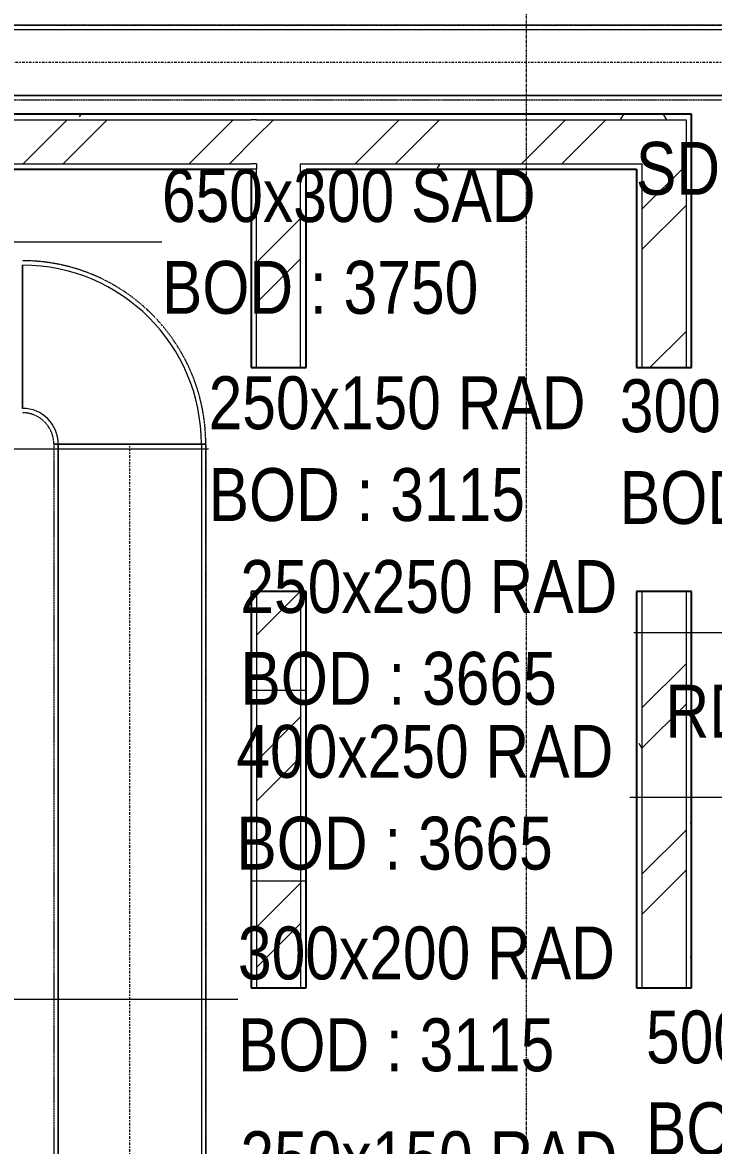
# Model space of a CAD drawing. Header units: inches. Extents: x -83664 to 20107, y -47222 to 19398.
# Drawn here: x -11260 to -8122, y -8171 to -3073 of the extents above; entities that cross this region are included whole.
import ezdxf

# ---------------------------------------------------------------- set-up
doc = ezdxf.new("R2010")
doc.units = ezdxf.units.IN
doc.header["$MEASUREMENT"] = 0
for name, pattern in [('Center', [29.999999, 12, -6, 6, -6]), ('Grid Line', [22.225, 12.7, -3.175, 3.175, -3.175]), ('Hidden 0_50', [1.0584, 0.5292, -0.5292])]:
    doc.linetypes.add(name, pattern=pattern)
for name, color, linetype, lineweight in [('A-WALL', 7, 'Continuous', 9), ('A-WALL-PATT', 7, 'Continuous', 25), ('G-ANNO-TEXT', 7, 'Continuous', 9), ('M-HVAC-DUCT-CNTR', 7, 'Center', 9), ('M-HVAC-DUCT-IDEN', 7, 'Continuous', 18), ('S-GRID', 7, 'Continuous', 9)]:
    doc.layers.add(name, color=color, linetype=linetype, lineweight=lineweight)
doc.layers.add('M-HVAC-DUCT', color=7, linetype='Continuous', lineweight=9, true_color=0xffe97f)
doc.styles.add('Arial Narrow_21', font='ARIALN.TTF', dxfattribs={"height": 240})
pattern_1 = [(0, (0, 0), (1219.2, 304.8), [50.292, -864.108, 50.292, -864.108, -4876.8]), (0, (0, 0), (1219.2, 304.8), [-1828.8, 50.292, -1778.508, 50.292, -864.108, -2133.6]), (0, (0, 0), (1219.2, 304.8), [-4572, 50.292, -559.308, 50.292, -1473.708]), (120, (457.2, 152.4), (-873.56454, 903.45817), [50.292, -864.108, 50.292, -864.108, -4876.8]), (120, (457.2, 152.4), (-873.56454, 903.45817), [-1828.8, 50.292, -1778.508, 50.292, -864.108, -2133.6]), (120, (457.2, 152.4), (-873.56454, 903.45817), [-4572, 50.292, -559.308, 50.292, -1473.708]), (240, (609.6, 762), (-345.63546, -1208.25817), [50.292, -864.108, 50.292, -864.108, -4876.8]), (240, (609.6, 762), (-345.63546, -1208.25817), [-1828.8, 50.292, -1778.508, 50.292, -864.108, -2133.6]), (240, (609.6, 762), (-345.63546, -1208.25817), [-4572, 50.292, -559.308, 50.292, -1473.708])]
pattern_2 = [(45, (0, 0), (-377.1708, 377.1708), []), (45, (0, 571.5), (-377.1708, 377.1708), [])]

# ---------------------------------------------------------------- blocks, each defined once
blk = doc.blocks.new('M_Rec Elbow - Radius - 0_75W-8295895-FIRST FLOOR AC CONDITIONING LAYOUT - PART A')
at = {"layer": 'M-HVAC-DUCT', "color": 30, "true_color": 0xff7f00}
for p, q in [((-325, 487.5), (325, 487.5)), ((325, 487.5), (-325, 487.5)), ((-487.5, 325), (-487.5, -325)), ((-487.5, -325), (-487.5, 325))]:
    blk.add_line(p, q, dxfattribs=at)
for radius in [162.5, 162.5, 812.5, 812.5]:
    blk.add_arc((-487.5, 487.5), radius, 270, 0, dxfattribs=at)
blk = doc.blocks.new('TEMW-SMBZ-HO-BM-HVAC-00002_rvt-1-FIRST FLOOR AC CONDITIONING LAYOUT - PART A')
at = {"layer": 'M-HVAC-DUCT', "color": 6, "linetype": 'Hidden 0_50', "true_color": 0xff00ff}
for p, q in [((146716.8, 95287.1), (138796.8, 95287.1)), ((138796.8, 95287.1), (146716.8, 95287.1)), ((138796.8, 94947.1), (146716.8, 94947.1)), ((138796.8, 94947.1), (146716.8, 94947.1))]:
    blk.add_line(p, q, dxfattribs=at)
at = {"layer": 'M-HVAC-DUCT', "color": 6, "true_color": 0xff00ff}
for p, q in [((138796.8, 95267.1), (146716.8, 95267.1)), ((138796.8, 95267.1), (146716.8, 95267.1)), ((146716.8, 94967.1), (138796.8, 94967.1)), ((138796.8, 94967.1), (146716.8, 94967.1))]:
    blk.add_line(p, q, dxfattribs=at)
at = {"layer": 'M-HVAC-DUCT', "color": 30, "linetype": 'Hidden 0_50', "true_color": 0xff7f00}
for p, q in [((141028.7, 93385), (140338.7, 93385)), ((140338.7, 93385), (141028.7, 93385)), ((140338.7, 93385), (140338.7, 88792.5)), ((140338.7, 93385), (140338.7, 88792.5)), ((140338.7, 93385), (141028.7, 93385)), ((141028.7, 93385), (140338.7, 93385)), ((141028.7, 88792.5), (141028.7, 93385)), ((141028.7, 93385), (141028.7, 88792.5))]:
    blk.add_line(p, q, dxfattribs=at)
at = {"layer": 'M-HVAC-DUCT', "color": 30, "true_color": 0xff7f00}
for p, q in [((140358.7, 93385), (141008.7, 93385)), ((141008.7, 93385), (140358.7, 93385)), ((140358.7, 88792.5), (140358.7, 93385)), ((140358.7, 93385), (140358.7, 88792.5)), ((141008.7, 93385), (141008.7, 88792.5)), ((141008.7, 93385), (141008.7, 88792.5))]:
    blk.add_line(p, q, dxfattribs=at)
at = {"layer": 'M-HVAC-DUCT', "color": 30, "linetype": 'Hidden 0_50', "true_color": 0xff7f00}
for radius in [832.5, 832.5, 142.5, 142.5]:
    blk.add_arc((140196.2, 93385), radius, 0, 90, dxfattribs=at)
at = {"layer": 'M-HVAC-DUCT-CNTR', "color": 6, "true_color": 0xff00ff}
blk.add_line((146716.8, 95117.1), (138796.8, 95117.1), dxfattribs=at)
at = {"layer": 'M-HVAC-DUCT-CNTR', "color": 30, "true_color": 0xff7f00}
blk.add_line((140683.7, 88792.5), (140683.7, 93385), dxfattribs=at)
at = {"layer": 'M-HVAC-DUCT', "color": 6, "linetype": 'Hidden 0_50', "lineweight": 9, "true_color": 0xff00ff, "rotation": 90}
blk.add_blockref('M_Rec Elbow - Radius - 0_75W-8295895-FIRST FLOOR AC CONDITIONING LAYOUT - PART A', (140683.7, 93872.5), dxfattribs=at)
blk = doc.blocks.new('TEMW-SMBZ-HO-BM-HVAC-00002_rvt-2-FIRST FLOOR AC CONDITIONING LAYOUT - PART A')
at = {"layer": 'M-HVAC-DUCT', "color": 6, "linetype": 'Hidden 0_50', "true_color": 0xff00ff}
for p, q in [((146716.8, 95287.1), (138796.8, 95287.1)), ((138796.8, 95287.1), (146716.8, 95287.1)), ((138796.8, 94947.1), (146716.8, 94947.1)), ((138796.8, 94947.1), (146716.8, 94947.1))]:
    blk.add_line(p, q, dxfattribs=at)
at = {"layer": 'M-HVAC-DUCT', "color": 6, "true_color": 0xff00ff}
for p, q in [((138796.8, 95267.1), (146716.8, 95267.1)), ((138796.8, 95267.1), (146716.8, 95267.1)), ((146716.8, 94967.1), (138796.8, 94967.1)), ((138796.8, 94967.1), (146716.8, 94967.1))]:
    blk.add_line(p, q, dxfattribs=at)
at = {"layer": 'M-HVAC-DUCT', "color": 30, "linetype": 'Hidden 0_50', "true_color": 0xff7f00}
for p, q in [((141028.7, 93385), (140338.7, 93385)), ((140338.7, 93385), (141028.7, 93385)), ((140338.7, 93385), (140338.7, 88792.5)), ((140338.7, 93385), (140338.7, 88792.5)), ((140338.7, 93385), (141028.7, 93385)), ((141028.7, 93385), (140338.7, 93385)), ((141028.7, 88792.5), (141028.7, 93385)), ((141028.7, 93385), (141028.7, 88792.5))]:
    blk.add_line(p, q, dxfattribs=at)
at = {"layer": 'M-HVAC-DUCT', "color": 30, "true_color": 0xff7f00}
for p, q in [((140358.7, 93385), (141008.7, 93385)), ((141008.7, 93385), (140358.7, 93385)), ((140358.7, 88792.5), (140358.7, 93385)), ((140358.7, 93385), (140358.7, 88792.5)), ((141008.7, 93385), (141008.7, 88792.5)), ((141008.7, 93385), (141008.7, 88792.5))]:
    blk.add_line(p, q, dxfattribs=at)
at = {"layer": 'M-HVAC-DUCT', "color": 30, "linetype": 'Hidden 0_50', "true_color": 0xff7f00}
for radius in [832.5, 832.5, 142.5, 142.5]:
    blk.add_arc((140196.2, 93385), radius, 0, 90, dxfattribs=at)
at = {"layer": 'M-HVAC-DUCT-CNTR', "color": 6, "true_color": 0xff00ff}
blk.add_line((146716.8, 95117.1), (138796.8, 95117.1), dxfattribs=at)
at = {"layer": 'M-HVAC-DUCT-CNTR', "color": 30, "true_color": 0xff7f00}
blk.add_line((140683.7, 88792.5), (140683.7, 93385), dxfattribs=at)
at = {"layer": 'M-HVAC-DUCT', "color": 6, "linetype": 'Hidden 0_50', "lineweight": 9, "true_color": 0xff00ff, "rotation": 90}
blk.add_blockref('M_Rec Elbow - Radius - 0_75W-8295895-FIRST FLOOR AC CONDITIONING LAYOUT - PART A', (140683.7, 93872.5), dxfattribs=at)
blk = doc.blocks.new('SMBZ_Hospital Arch Model_2026_01_29_rvt-1-FIRST FLOOR AC CONDITIONING LAYOUT - PART A')
at = {"layer": 'A-WALL-PATT', "lineweight": 9, "true_color": 0xbbbbbb}
h = blk.add_hatch(dxfattribs=at)
h.set_pattern_fill('FP_13', color=9, style=0, pattern_type=2)
h.set_pattern_definition(pattern_1)
h.paths.add_polyline_path([(141234.4, 94857.7), (141234.4, 94882.7), (133684.4, 94882.7), (133684.4, 94857.7), (140826, 94857.7)])
h = blk.add_hatch(dxfattribs=at)
h.set_pattern_fill('FP_13', color=9, style=0, pattern_type=2)
h.set_pattern_definition(pattern_1)
h.paths.add_polyline_path([(143009.3, 94857.7), (143209.3, 94857.7), (143209.3, 94882.7), (141234.4, 94882.7), (141234.4, 94857.7), (142984.3, 94857.7)])
h = blk.add_hatch(dxfattribs=at)
h.set_pattern_fill('FP_12', color=9, style=0, pattern_type=2)
h.set_pattern_definition(pattern_2)
h.paths.add_polyline_path([(141259.4, 94657.7), (141259.4, 94857.7), (133684.4, 94857.7), (133684.4, 94657.7), (138705.4, 94657.7), (138705.4, 94661.1), (139179.4, 94661.1), (139179.4, 94657.7), (141234.4, 94657.7)])
h.paths.add_polyline_path([(135622.8, 94687.9), (135248.8, 94687.9), (135248.8, 94837.9), (135622.8, 94837.9), (135622.8, 94705)])
h = blk.add_hatch(dxfattribs=at)
h.set_pattern_fill('FP_12', color=9, style=0, pattern_type=2)
h.set_pattern_definition(pattern_2)
h.paths.add_polyline_path([(143009.3, 94657.7), (143009.3, 94857.7), (141259.4, 94857.7), (141259.4, 94657.7), (142984.3, 94657.7)])
h = blk.add_hatch(dxfattribs=at)
h.set_pattern_fill('FP_12', color=9, style=0, pattern_type=2)
h.set_pattern_definition(pattern_2)
h.paths.add_polyline_path([(143209.3, 93732.7), (143209.3, 94857.7), (143009.3, 94857.7), (143009.3, 93732.7)])
h = blk.add_hatch(dxfattribs=at)
h.set_pattern_fill('FP_13', color=9, style=0, pattern_type=2)
h.set_pattern_definition(pattern_1)
h.paths.add_polyline_path([(133884.4, 94632.7), (138705.4, 94632.7), (138705.4, 94657.7), (133884.4, 94657.7)])
h.paths.add_polyline_path([(141259.4, 94632.7), (141259.4, 94657.7), (139179.4, 94657.7), (139179.4, 94632.7), (141234.4, 94632.7)])
h = blk.add_hatch(dxfattribs=at)
h.set_pattern_fill('FP_12', color=9, style=0, pattern_type=2)
h.set_pattern_definition(pattern_2)
h.paths.add_polyline_path([(141459.4, 93732.7), (141459.4, 94657.7), (141259.4, 94657.7), (141259.4, 93732.7)])
h = blk.add_hatch(dxfattribs=at)
h.set_pattern_fill('FP_13', color=9, style=0, pattern_type=2)
h.set_pattern_definition(pattern_1)
h.paths.add_polyline_path([(142984.3, 94632.7), (142984.3, 94657.7), (141459.4, 94657.7), (141459.4, 94632.7), (142408.3, 94632.7)])
h = blk.add_hatch(dxfattribs=at)
h.set_pattern_fill('FP_13', color=9, style=0, pattern_type=2)
h.set_pattern_definition(pattern_1)
h.paths.add_polyline_path([(141484.4, 93732.7), (141484.4, 94632.7), (141459.4, 94632.7), (141459.4, 93732.7)])
h = blk.add_hatch(dxfattribs=at)
h.set_pattern_fill('FP_13', color=9, style=0, pattern_type=2)
h.set_pattern_definition(pattern_1)
h.paths.add_polyline_path([(142984.3, 93732.7), (143009.3, 93732.7), (143009.3, 94657.7), (142984.3, 94657.7), (142984.3, 94632.7)])
h = blk.add_hatch(dxfattribs=at)
h.set_pattern_fill('FP_12', color=9, style=0, pattern_type=2)
h.set_pattern_definition(pattern_2)
h.paths.add_polyline_path([(141459.4, 92266.7), (141459.4, 92716.7), (141259.4, 92716.7), (141259.4, 92266.7)])
h = blk.add_hatch(dxfattribs=at)
h.set_pattern_fill('FP_13', color=9, style=0, pattern_type=2)
h.set_pattern_definition(pattern_1)
h.paths.add_polyline_path([(141459.4, 92266.7), (141484.4, 92266.7), (141484.4, 92716.7), (141459.4, 92716.7)])
h = blk.add_hatch(dxfattribs=at)
h.set_pattern_fill('FP_13', color=9, style=0, pattern_type=2)
h.set_pattern_definition(pattern_1)
h.paths.add_polyline_path([(143009.3, 90916.7), (143009.3, 92716.7), (142984.3, 92716.7), (142984.3, 90916.7)])
h = blk.add_hatch(dxfattribs=at)
h.set_pattern_fill('FP_12', color=9, style=0, pattern_type=2)
h.set_pattern_definition(pattern_2)
h.paths.add_polyline_path([(143209.3, 90916.7), (143209.3, 92716.7), (143009.3, 92716.7), (143009.3, 90916.7)])
h = blk.add_hatch(dxfattribs=at)
h.set_pattern_fill('FP_13', color=9, style=0, pattern_type=2)
h.set_pattern_definition(pattern_1)
h.paths.add_polyline_path([(143234.3, 90916.7), (143234.3, 92716.7), (143209.3, 92716.7), (143209.3, 90916.7)])
h = blk.add_hatch(dxfattribs=at)
h.set_pattern_fill('FP_13', color=9, style=0, pattern_type=2)
h.set_pattern_definition(pattern_1)
h.paths.add_polyline_path([(141259.4, 90916.7), (141259.4, 92266.7), (141234.4, 92266.7), (141234.4, 90916.7)])
h = blk.add_hatch(dxfattribs=at)
h.set_pattern_fill('FP_12', color=9, style=0, pattern_type=2)
h.set_pattern_definition(pattern_2)
h.paths.add_polyline_path([(141459.4, 90916.7), (141459.4, 92266.7), (141259.4, 92266.7), (141259.4, 90916.7)])
h = blk.add_hatch(dxfattribs=at)
h.set_pattern_fill('FP_13', color=9, style=0, pattern_type=2)
h.set_pattern_definition(pattern_1)
h.paths.add_polyline_path([(141484.4, 90916.7), (141484.4, 92266.7), (141459.4, 92266.7), (141459.4, 90916.7)])
at = {"layer": 'A-WALL', "color": 9, "true_color": 0xbbbbbb}
for p, q in [((141234.4, 94882.7), (133659.4, 94882.7)), ((142984.3, 94882.7), (141234.4, 94882.7)), ((142984.3, 94882.7), (143234.3, 94882.7)), ((143234.3, 93732.7), (143234.3, 94882.7)), ((133684.4, 94857.7), (141234.4, 94857.7)), ((141259.4, 94857.7), (141234.4, 94857.7)), ((141259.4, 94857.7), (142984.3, 94857.7)), ((142984.3, 94857.7), (143009.3, 94857.7)), ((143009.3, 94857.7), (143209.3, 94857.7)), ((143209.3, 94857.7), (143209.3, 93732.7)), ((133884.4, 94657.7), (141234.4, 94657.7)), ((133909.4, 94632.7), (141234.4, 94632.7)), ((141259.4, 94657.7), (141234.4, 94657.7)), ((141234.4, 94632.7), (141234.4, 93732.7)), ((141259.4, 94632.7), (141234.4, 94632.7)), ((141259.4, 94657.7), (141259.4, 94632.7)), ((141259.4, 93732.7), (141259.4, 94632.7)), ((141459.4, 94657.7), (142984.3, 94657.7)), ((141459.4, 94632.7), (141459.4, 94657.7)), ((141459.4, 93732.7), (141459.4, 94632.7)), ((141484.4, 94632.7), (142984.3, 94632.7)), ((141484.4, 93732.7), (141484.4, 94632.7)), ((142984.3, 94657.7), (143009.3, 94657.7)), ((142984.3, 94632.7), (142984.3, 93732.7)), ((143009.3, 94657.7), (143009.3, 93732.7)), ((141484.4, 93732.7), (141234.4, 93732.7)), ((143234.3, 93732.7), (142984.3, 93732.7)), ((141234.4, 92716.7), (141484.4, 92716.7)), ((141234.4, 92716.7), (141234.4, 92266.7)), ((141259.4, 92716.7), (141259.4, 92266.7)), ((141459.4, 92716.7), (141459.4, 92266.7)), ((141484.4, 92266.7), (141484.4, 92716.7)), ((142984.3, 92716.7), (143234.3, 92716.7)), ((142984.3, 92716.7), (142984.3, 90916.7)), ((143009.3, 92716.7), (143009.3, 90916.7)), ((143209.3, 92716.7), (143209.3, 90916.7)), ((143234.3, 90916.7), (143234.3, 92716.7)), ((141484.4, 92266.7), (141234.4, 92266.7)), ((141484.4, 92266.7), (141234.4, 92266.7)), ((141234.4, 92266.7), (141234.4, 91402.7)), ((141259.4, 92266.7), (141259.4, 90916.7)), ((141459.4, 92266.7), (141459.4, 90916.7)), ((141484.4, 91402.7), (141484.4, 92266.7)), ((141234.4, 91402.7), (141484.4, 91402.7)), ((141234.4, 91402.7), (141484.4, 91402.7)), ((141234.4, 91402.7), (141234.4, 90916.7)), ((141484.4, 90916.7), (141484.4, 91402.7)), ((141484.4, 90916.7), (141234.4, 90916.7)), ((143234.3, 90916.7), (142984.3, 90916.7))]:
    blk.add_line(p, q, dxfattribs=at)
at = {"layer": 'A-WALL', "color": 9, "lineweight": 25, "true_color": 0xbbbbbb}
for p, q in [((141234.4, 94882.7), (133684.4, 94882.7)), ((142984.3, 94882.7), (141234.4, 94882.7)), ((143209.3, 94882.7), (142984.3, 94882.7)), ((143234.3, 94882.7), (143209.3, 94882.7)), ((143234.3, 93732.7), (143234.3, 94882.7)), ((133909.4, 94632.7), (141234.4, 94632.7)), ((141234.4, 94632.7), (141234.4, 93732.7)), ((141484.4, 94632.7), (142984.3, 94632.7)), ((141484.4, 93732.7), (141484.4, 94632.7)), ((142984.3, 94632.7), (142984.3, 93732.7)), ((141234.4, 93732.7), (141484.4, 93732.7)), ((142984.3, 93732.7), (143234.3, 93732.7)), ((141484.4, 92716.7), (141234.4, 92716.7)), ((141234.4, 92716.7), (141234.4, 92266.7)), ((141484.4, 92266.7), (141484.4, 92716.7)), ((143234.3, 92716.7), (142984.3, 92716.7)), ((142984.3, 92716.7), (142984.3, 90916.7)), ((143234.3, 90916.7), (143234.3, 92716.7)), ((141234.4, 92266.7), (141234.4, 90916.7)), ((141484.4, 90916.7), (141484.4, 92266.7)), ((141234.4, 90916.7), (141484.4, 90916.7)), ((142984.3, 90916.7), (143234.3, 90916.7))]:
    blk.add_line(p, q, dxfattribs=at)

msp = doc.modelspace()

# ---------------------------------------------------------------- linework, layer by layer
at = {"layer": 'M-HVAC-DUCT-IDEN', "lineweight": 9}
for p, q in [((-11322.5, -4068.4), (-10627.2, -4068.4)), ((-11685.8, -5009), (-10415.3, -5009)), ((-7408.8, -5843), (-8484.4, -5843)), ((-6282.1, -6591.2), (-8502.6, -6591.2)), ((-11473.3, -7506.3), (-10281.9, -7506.3))]:
    msp.add_line(p, q, dxfattribs=at)
at = {"layer": 'S-GRID', "color": 254, "linetype": 'Grid Line', "true_color": 0xdcdcdc}
msp.add_line((-8972.3, -44103.7), (-8972.3, 15149.1), dxfattribs=at)

# ---------------------------------------------------------------- block references
at = {"lineweight": 5}
for name in ['SMBZ_Hospital Arch Model_2026_01_29_rvt-1-FIRST FLOOR AC CONDITIONING LAYOUT - PART A', 'TEMW-SMBZ-HO-BM-HVAC-00002_rvt-1-FIRST FLOOR AC CONDITIONING LAYOUT - PART A', 'TEMW-SMBZ-HO-BM-HVAC-00002_rvt-2-FIRST FLOOR AC CONDITIONING LAYOUT - PART A']:
    msp.add_blockref(name, (-151456.7, -98372.2), dxfattribs=at)

# ---------------------------------------------------------------- texts
at = {"layer": 'G-ANNO-TEXT', "char_height": 240, "attachment_point": 1, "style": 'Arial Narrow_21'}
for s, insert, width in [('SD-03', (-8474.7, -3615.4), 986.076), ('RD-03', (-8340.5, -6079.1), 1010.126)]:
    msp.add_mtext(s, dxfattribs=dict(at, insert=insert, width=width))
at = {"layer": 'M-HVAC-DUCT-IDEN', "lineweight": 9, "char_height": 240, "attachment_point": 1, "style": 'Arial Narrow_21'}
for s, insert, width in [('650x300 SAD', (-10627.2, -3738.8), 2128.48), ('BOD : 3750', (-10627.2, -4155.5), 1803.797), ('250x150 RAD', (-10415.3, -4679.4), 2152.531), ('300x200 SAD', (-8548, -4692.8), 2128.48), ('BOD : 3115', (-10415.3, -5096.1), 1803.797), ('BOD : 3055', (-8548, -5109.5), 1803.797), ('250x250 RAD', (-10270.9, -5513.4), 2152.531), ('BOD : 3665', (-10270.9, -5930.1), 1803.797), ('400x250 RAD', (-10289.1, -6261.6), 2152.531), ('BOD : 3665', (-10289.1, -6678.3), 1803.797), ('300x200 RAD', (-10281.9, -7176.7), 2152.531), ('BOD : 3115', (-10281.9, -7593.5), 1803.797), ('500x300 RAD', (-8429.1, -7557.9), 2152.531), ('BOD : 3640', (-8429.1, -7974.6), 1803.797), ('250x150 RAD', (-10270.9, -8106.2), 2152.531)]:
    msp.add_mtext(s, dxfattribs=dict(at, insert=insert, width=width))

doc.saveas('drawing.dxf')
